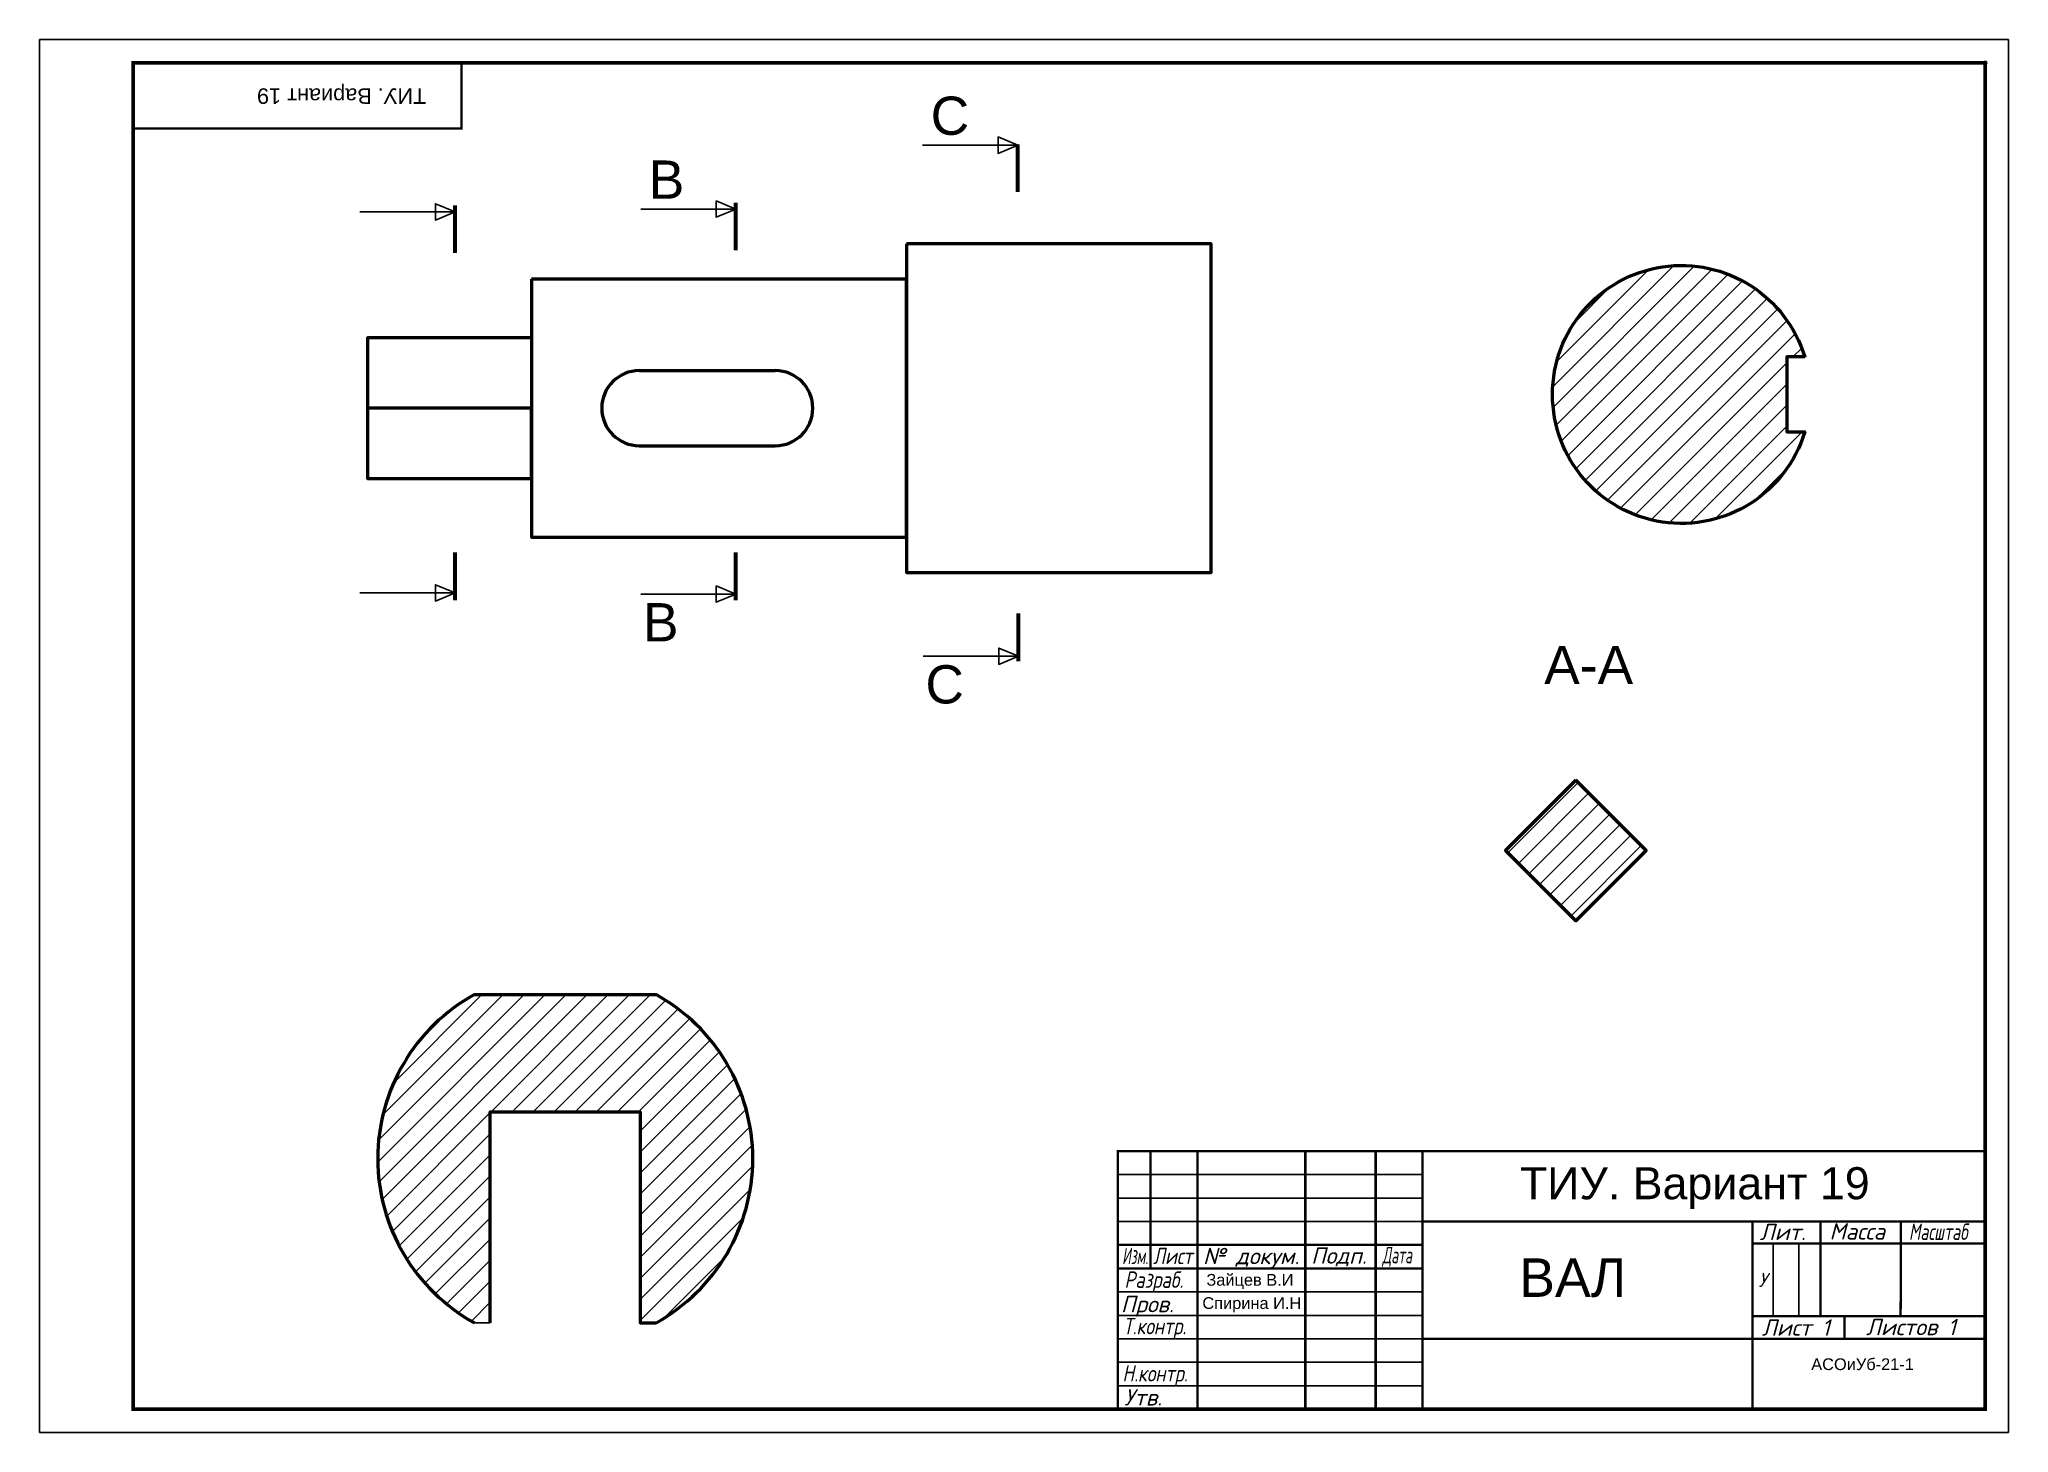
# Model space of a CAD drawing. Header units: millimetres. Extents: x 2702 to 3122, y 1055 to 1352.
import ezdxf

# ---------------------------------------------------------------- set-up
doc = ezdxf.new("R2010")
doc.units = ezdxf.units.MM
doc.layers.add('Размеры', color=7, linetype='Continuous')
doc.layers.add('Сечения_штриховка', color=255, linetype='Continuous')
doc.styles.get("Standard").update_dxf_attribs({"font": 'arial.ttf'})

msp = doc.modelspace()

# ---------------------------------------------------------------- hatches: boundary and pattern name
at = {"layer": 'Сечения_штриховка'}
h = msp.add_hatch(dxfattribs=at)
h.set_pattern_fill('ANSI31', color=256)
h.paths.add_polyline_path([(3074.33, 1284.06), (3078.14, 1284.06), (3078.14, 1284.06, 6.726266), (3078.14, 1268.06), (3078.14, 1268.06), (3074.33, 1268.06)])
h = msp.add_hatch(dxfattribs=at)
h.set_pattern_fill('ANSI31', color=256)
h.paths.add_polyline_path([(3044.33, 1178.83), (3029.33, 1193.83), (3014.33, 1178.83), (3029.33, 1163.83)])
h = msp.add_hatch(dxfattribs=at)
h.set_pattern_fill('ANSI31', color=256)
h.paths.add_polyline_path([(2833.14, 1148.14), (2794.41, 1148.14, 0.589574), (2794.41, 1078.14), (2797.78, 1078.14), (2797.78, 1123.14), (2829.77, 1123.14), (2829.77, 1078.14), (2833.14, 1078.14, 0.589574)])

# ---------------------------------------------------------------- linework, layer by layer
for p, q in [((2701.62, 1054.75), (2701.62, 1351.75)), ((2701.62, 1351.75), (3121.62, 1351.75)), ((3121.62, 1351.75), (3121.62, 1054.75)), ((2889.99, 1329.2), (2910.31, 1329.2)), ((2769.99, 1314.98), (2790.31, 1314.98)), ((2829.87, 1315.59), (2850.19, 1315.59)), ((2769.99, 1233.75), (2790.31, 1233.75)), ((2829.87, 1233.52), (2850.19, 1233.52)), ((2890.11, 1220.27), (2910.43, 1220.27)), ((2996.62, 1104.75), (2996.62, 1114.75)), ((2931.62, 1109.75), (2996.62, 1109.75)), ((2931.62, 1104.75), (2996.62, 1104.75)), ((2931.62, 1099.75), (2996.62, 1099.75)), ((3081.48, 1099.75), (3067.02, 1099.75)), ((3071.37, 1095.07), (3071.37, 1079.55)), ((3076.84, 1095.07), (3076.84, 1079.55)), ((2931.62, 1084.75), (2996.62, 1084.75)), ((2931.62, 1079.75), (2996.62, 1079.75)), ((2931.62, 1074.75), (2996.62, 1074.75)), ((2931.62, 1069.75), (2996.62, 1069.75)), ((2931.62, 1064.75), (2931.62, 1064.75)), ((2931.62, 1064.75), (2931.62, 1059.75)), ((2931.62, 1064.75), (2996.62, 1064.75)), ((3121.62, 1054.75), (2701.62, 1054.75))]:
    msp.add_line(p, q)
at = {"lineweight": 60}
for p, q in [((2910.31, 1319.24), (2910.31, 1329.37)), ((2790.31, 1306.24), (2790.31, 1316.37)), ((2850.19, 1306.81), (2850.19, 1316.94)), ((2790.31, 1232.24), (2790.31, 1242.37)), ((2850.19, 1232.24), (2850.19, 1242.37)), ((2910.43, 1219.24), (2910.43, 1229.37))]:
    msp.add_line(p, q, dxfattribs=at)
at = {"const_width": 0.8}
msp.add_lwpolyline([(2721.62, 1059.75), (2721.62, 1346.75), (3116.62, 1346.75), (3116.62, 1059.75)], close=True, dxfattribs=at)
at = {"const_width": 0.5}
for points in [[(2721.62, 1332.75), (2791.62, 1332.75), (2791.62, 1346.75)], [(2996.62, 1114.75), (2996.62, 1059.75)], [(3081.48, 1079.55), (3116.62, 1079.55)], [(2996.62, 1074.75), (3116.62, 1074.75)]]:
    msp.add_lwpolyline(points, dxfattribs=at)
msp.add_lwpolyline([(3116.37, 1346.75, 1), (3116.87, 1346.75, 1)], format="xyb", close=True, dxfattribs=at)
msp.add_lwpolyline([(3116.37, 1346.75, 1), (3116.87, 1346.75, 1)], format="xyb", close=True, dxfattribs=at)
for points in [[(2910.31, 1329.2), (2906.1, 1330.95), (2906.1, 1327.46)], [(2790.31, 1314.98), (2786.1, 1316.72), (2786.1, 1313.24)], [(2850.19, 1315.59), (2845.98, 1317.33), (2845.98, 1313.84)], [(2790.31, 1233.75), (2786.1, 1235.49), (2786.1, 1232)], [(2850.19, 1233.52), (2845.98, 1235.26), (2845.98, 1231.78)], [(2910.43, 1220.27), (2906.22, 1222.01), (2906.22, 1218.53)]]:
    msp.add_lwpolyline(points, close=True)
at = {"lineweight": 50}
for points in [[(2886.57, 1308.14), (2886.57, 1238.14), (2951.57, 1238.14), (2951.57, 1308.14), (2886.57, 1308.14)], [(2806.57, 1300.64), (2806.57, 1245.64), (2886.57, 1245.64), (2886.57, 1300.64), (2806.57, 1300.64)], [(2806.57, 1288.14), (2771.57, 1288.14), (2771.57, 1258.14), (2806.57, 1258.14), (2806.57, 1273.14), (2771.57, 1273.14)], [(2829.57, 1281.14), (2858.57, 1281.14)], [(2829.57, 1265.14), (2858.57, 1265.14)], [(3029.33, 1193.83), (3014.33, 1178.83), (3029.33, 1163.83), (3044.33, 1178.83), (3029.33, 1193.83)], [(2794.41, 1148.14), (2833.14, 1148.14)], [(2797.78, 1078.14), (2797.78, 1123.14), (2829.77, 1123.14), (2829.77, 1078.14), (2833.14, 1078.14)]]:
    msp.add_lwpolyline(points, dxfattribs=at)
msp.add_lwpolyline([(3078.14, 1284.06), (3078.14, 1284.06), (3074.33, 1284.06), (3074.33, 1268.06), (3078.14, 1268.06), (3078.14, 1268.06, -6.726266)], format="xyb", close=True, dxfattribs=at)
at = {"lineweight": 100, "const_width": 0.5}
for points in [[(3116.62, 1114.75), (2931.62, 1114.75), (2931.62, 1059.75)], [(2938.62, 1114.75), (2938.62, 1089.75)], [(2948.62, 1114.75), (2948.62, 1059.75)], [(2971.62, 1114.75), (2971.62, 1059.75)], [(2986.62, 1114.75), (2986.62, 1059.75)], [(2996.62, 1099.75), (3116.62, 1099.75)], [(3067.02, 1099.75), (3067.02, 1059.75)], [(3081.48, 1079.55), (3081.48, 1099.75)], [(3098.62, 1099.75), (3098.59, 1079.55)], [(2931.62, 1094.75), (2996.62, 1094.75)], [(3067.02, 1095.07), (3116.62, 1095.07)], [(2931.62, 1089.75), (2996.62, 1089.75)], [(3081.48, 1079.55), (3067.02, 1079.55)], [(3086.62, 1079.55), (3086.62, 1074.75)]]:
    msp.add_lwpolyline(points, dxfattribs=at)
msp.add_lwpolyline([(2797.78, 1078.14), (2794.41, 1078.14)])
at = {"lineweight": 50}
for centre, radius, start, end in [((2829.57, 1273.14), 8, 90, 270), ((2858.57, 1273.14), 8, 270, 90), ((2813.77, 1113.14), 40, 118.955, 241.045), ((2813.77, 1113.14), 40, 298.955, 61.045)]:
    msp.add_arc(centre, radius, start, end, dxfattribs=at)

# ---------------------------------------------------------------- texts
at = {"attachment_point": 1}
for s, insert, char_height in [('С', (2891.71, 1339.56, 178.74), 8.15), ('В', (2831.59, 1325.94, 178.74), 8.15), ('В', (2830.35, 1231.58, 178.74), 8.15), ('А-А', (3022.56, 1222.47), 8.153), ('С', (2890.59, 1218.34, 178.74), 8.15)]:
    msp.add_mtext_dynamic_manual_height_columns(s, width=17.6154, gutter_width=40.77, heights=[13.06], dxfattribs=dict(at, insert=insert, char_height=char_height))
at = {"char_height": 3.5}
for s, insert, width, attachment_point in [('{\\fISOCPEUR|b0|i1|c204|p34;Лит.}', (3068.52, 1099.28), 14.4663, 1), ('{\\fISOCPEUR|b0|i1|c204|p34;Масса}', (3083.4, 1099.4), 17.1298, 1), ('{\\fISOCPEUR|b0|i1|c204|p34;\\W0.7;Масштаб}', (3100.36, 1099.32), 18, 1), ('\\W0.6;{\\fISOCPEUR|b0|i1|c204|p34;Изм.}', (2932.55, 1094.17), 7, 1), ('{\\fISOCPEUR|b0|i1|c204|p34;\\W0.8;Лист}', (2939.15, 1094.16), 10, 1), ('{\\fISOCPEUR|b0|i1|c204|p34;№ докум.}', (2949.81, 1094.15), 23, 1), ('{\\fISOCPEUR|b0|i1|c204|p34;Подп.}', (2978.77, 1092.22), 15, 5), ('{\\fISOCPEUR|b0|i1|c204|p34;\\W0.6;Дата}', (2988.05, 1094.34), 10, 1), ('\\W0.8;{\\fISOCPEUR|b0|i1|c204|p34;Разраб.}', (2933.04, 1089.11), 17, 1), ('{\\fISOCPEUR|b0|i1|c204|p34;Пров.}', (2932.29, 1083.9), 17, 1), ('\\W0.8;{\\fISOCPEUR|b0|i1|c204|p34;Т.контр.}', (2939.5, 1076.98), 17, 5), ('{\\fISOCPEUR|b0|i1|c204|p34;Лист 1}', (3068.98, 1078.9), 19.6013, 1), ('{\\fISOCPEUR|b0|i1|c204|p34;Листов 1}', (3091.18, 1079.01), 30, 1), ('\\W0.8;{\\fISOCPEUR|b0|i1|c204|p34;Н.контр.}', (2932.61, 1069.14), 17, 1), ('{\\fISOCPEUR|b0|i1|c204|p34;Утв.}', (2933, 1064.02), 17, 1)]:
    msp.add_mtext(s, dxfattribs=dict(at, insert=insert, width=width, attachment_point=attachment_point))
at = {"color": 3, "insert": (3069.19, 1087.31), "char_height": 3, "width": 4.3536, "attachment_point": 5}
msp.add_mtext('{\\fISOCPEUR|b0|i1|c204|p34;\\C256;У}', dxfattribs=at)
at = {"layer": 'Размеры', "insert": (2784.14, 1338.01), "char_height": 3.3073, "attachment_point": 1, "rotation": 180}
msp.add_mtext_dynamic_manual_height_columns('ТИУ. Вариант 19', width=70, gutter_width=12.5, heights=[0], dxfattribs=at)
at = {"layer": 'Размеры', "attachment_point": 1}
for s, width, insert, char_height in [('\\pxi3;ТИУ. Вариант 19', 120, (2996.87, 1111.33), 6.8351), ('\\pxl2,t2;ВАЛ', 70.3987, (3000.8, 1091.89), 8.2092), ('\\pxi5;\\PАСОиУб-21-1', 49.6013, (3067.02, 1074.75), 2.5)]:
    msp.add_mtext_dynamic_manual_height_columns(s, width=width, gutter_width=12.5, heights=[0], dxfattribs=dict(at, insert=insert, char_height=char_height))
at = {"layer": 'Размеры', "char_height": 2.5, "width": 68.3223, "attachment_point": 1}
for s, insert in [('Зайцев В.И', (2950.52, 1088.57)), ('Спирина И.Н', (2949.66, 1083.61))]:
    msp.add_mtext(s, dxfattribs=dict(at, insert=insert))

doc.saveas('drawing.dxf')
